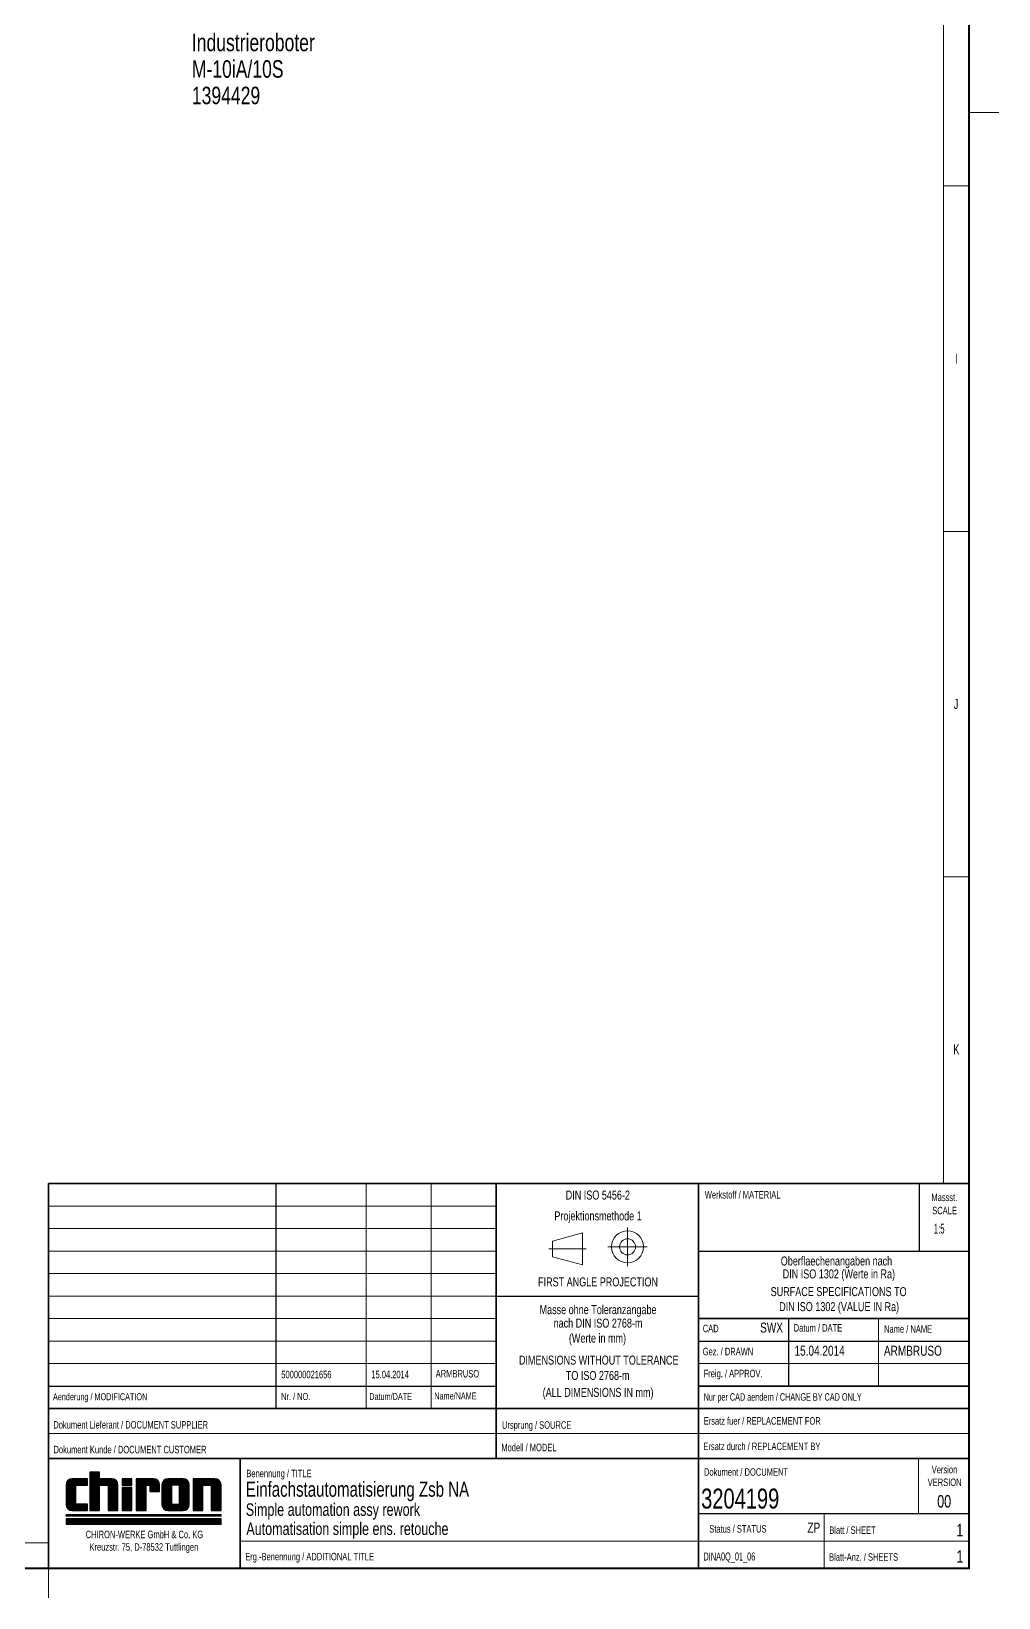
# Paper-space layout 'Blatt1' of a CAD drawing. Header units: millimetres. Extents: x 0 to 1189, y 0 to 841.
# Drawn here: x 995.6 to 1189, y 0 to 313.2 of the extents above; entities that cross this region are included whole.
import ezdxf

# ---------------------------------------------------------------- set-up
doc = ezdxf.new("R2010")
doc.units = ezdxf.units.MM
doc.linetypes.add('CENTERX2', pattern=[20.32, 12.7, -2.54, 2.54, -2.54])
for name, color, linetype in [('1', 7, 'Continuous'), ('BESCHRIFTUNG', 5, 'Continuous'), ('ZEICHNUNG', 7, 'Continuous')]:
    doc.layers.add(name, color=color, linetype=linetype)
doc.styles.add('SLDTEXTSTYLE0', font='TXT', dxfattribs={"width": 0.675})
doc.styles.add('SLDTEXTSTYLE2', font='TXT', dxfattribs={"width": 0.75})
doc.styles.add('SLDTEXTSTYLE3', font='TXT', dxfattribs={"width": 0.57375})
doc.styles.add('SLDTEXTSTYLE4', font='TXT', dxfattribs={"width": 0.7})
doc.styles.add('SLDTEXTSTYLE5', font='TXT', dxfattribs={"width": 0.694444})

# ---------------------------------------------------------------- blocks, each defined once
blk = doc.blocks.new('SW_NOTE_0')
at = {"layer": '1', "color": 0, "char_height": 1.5, "attachment_point": 2, "style": 'SLDTEXTSTYLE2'}
for s, insert in [('CHIRON-WERKE GmbH & Co. KG', (15.63, 1.93)), ('Kreuzstr. 75, D-78532 Tuttlingen', (15.52, -0.57))]:
    blk.add_mtext(s, dxfattribs=dict(at, insert=insert))
blk = doc.blocks.new('SW_NOTE_0_3')
at = {"layer": 'BESCHRIFTUNG', "color": 0, "char_height": 3.5, "attachment_point": 1, "style": 'SLDTEXTSTYLE2'}
for s, insert in [('Industrieroboter', (0.61, -0.77)), ('M-10iA/10S', (0.61, -6.07)), ('1394429', (0.61, -11.37))]:
    blk.add_mtext(s, dxfattribs=dict(at, insert=insert))

psp = doc.layouts.new('Blatt1')

# ---------------------------------------------------------------- linework, layer by layer
at = {"layer": '1', "color": 7, "lineweight": 18}
for p, q in [((1183, 835), (1183, 6)), ((1178, 830), (1178, 83.023)), ((1183.2, 297), (1189, 297)), ((1183, 282.333), (1178, 282.333)), ((1183, 213.25), (1178, 213.25)), ((1183, 144.167), (1178, 144.167)), ((1062.5, 82.8), (1062.5, 37.8)), ((1075.5, 82.8), (1075.5, 37.8)), ((1088.5, 78.3), (999, 78.3)), ((999, 73.8), (1088.5, 73.8)), ((1099.8, 71.324), (1105.8, 72.936)), ((1105.8, 72.936), (1105.8, 66.536)), ((1088.5, 69.3), (999, 69.3)), ((1099.8, 71.324), (1099.8, 68.136)), ((1099.8, 68.136), (1105.8, 66.536)), ((999, 64.8), (1088.5, 64.8)), ((1088.5, 60.3), (999, 60.3)), ((999, 55.8), (1088.5, 55.8)), ((1165, 55.8), (1165, 42.3)), ((999, 51.3), (1088.5, 51.3)), ((1088.5, 46.8), (999, 46.8)), ((1129, 46.8), (1183, 46.8)), ((999, 32.8), (1183, 32.8)), ((1173, 27.8), (1173, 16.8)), ((1154.1, 16.8), (1154.1, 5.8)), ((11, 11), (999.002, 11)), ((1129, 11.3), (1037.327, 11.3)), ((1129, 11.3), (1183, 11.3)), ((5.8, 5.8), (1183.2, 5.8)), ((6, 6), (1183, 6)), ((999, 0), (999, 5.8))]:
    psp.add_line(p, q, dxfattribs=at)
at = {"layer": '1', "lineweight": 18}
for p, q in [((1183.2, 835.2), (1183.2, 5.8)), ((1114.8, 74.026), (1114.8, 66.3)), ((1110.876, 70.163), (1118.723, 70.163))]:
    psp.add_line(p, q, dxfattribs=at)
at = {"layer": '1', "color": 7, "lineweight": 35}
for p, q in [((999, 82.8), (1183, 82.8)), ((999, 5.8), (999, 82.8)), ((1088.5, 82.8), (1088.5, 27.8)), ((1129, 5.801), (1129, 82.801)), ((1129, 55.8), (1182.992, 55.8)), ((1129, 42.3), (1183, 42.3)), ((999, 37.8), (1183, 37.8))]:
    psp.add_line(p, q, dxfattribs=at)
at = {"layer": '1', "color": 7, "lineweight": 25}
for p, q in [((1044.5, 82.8), (1044.5, 37.8)), ((1173.2, 69.3), (1173.2, 82.8)), ((1129, 69.3), (1183, 69.3)), ((1088.5, 60.3), (1129, 60.3)), ((1147, 55.8), (1147, 42.3)), ((999, 42.3), (1088.5, 42.3)), ((1129, 16.8), (1182.994, 16.8))]:
    psp.add_line(p, q, dxfattribs=at)
at = {"layer": '1', "color": 7, "linetype": 'CENTERX2', "lineweight": 18}
psp.add_line((1099.05, 69.736), (1106.55, 69.736), dxfattribs=at)
at = {"layer": '1'}
for p, q in [((1129, 51.3), (1183, 51.3)), ((1009.223, 25.076), (1007.271, 25.076)), ((1007.271, 25.076), (1007.271, 17.419)), ((1009.223, 23.773), (1009.223, 25.076)), ((1002.531, 22.533), (1002.531, 18.658)), ((1002.61, 22.533), (1002.61, 18.658)), ((1002.689, 22.533), (1002.689, 18.658)), ((1002.769, 22.533), (1002.769, 18.658)), ((1002.848, 22.533), (1002.848, 18.658)), ((1002.927, 22.533), (1002.927, 18.658)), ((1003.006, 22.533), (1003.006, 18.658)), ((1003.085, 22.533), (1003.085, 18.658)), ((1003.165, 22.533), (1003.165, 18.658)), ((1003.244, 22.533), (1003.244, 18.658)), ((1003.323, 22.533), (1003.323, 18.658)), ((1003.402, 22.533), (1003.402, 18.658)), ((1003.482, 22.533), (1003.482, 18.658)), ((1003.533, 18.494), (1003.533, 22.697)), ((1003.612, 18.326), (1003.612, 22.865)), ((1003.691, 23.134), (1003.691, 23.137)), ((1003.691, 18.218), (1003.691, 22.973)), ((1003.77, 18.132), (1003.77, 23.06)), ((1006.78, 23.773), (1003.771, 23.773)), ((1006.701, 23.693), (1003.771, 23.693)), ((1006.622, 23.614), (1003.771, 23.614)), ((1006.542, 23.535), (1003.771, 23.535)), ((1006.463, 23.456), (1003.771, 23.456)), ((1006.384, 23.377), (1003.771, 23.377)), ((1006.305, 23.297), (1003.771, 23.297)), ((1006.225, 23.218), (1003.771, 23.218)), ((1006.146, 23.139), (1003.771, 23.139)), ((1003.85, 18.055), (1003.85, 23.137)), ((1003.85, 23.137), (1006.146, 23.137)), ((1003.929, 18.134), (1003.929, 23.058)), ((1003.929, 23.058), (1006.225, 23.058)), ((1004.008, 18.213), (1004.008, 22.978)), ((1004.008, 22.978), (1006.305, 22.978)), ((1004.087, 18.292), (1004.087, 22.899)), ((1004.087, 22.899), (1006.384, 22.899)), ((1004.166, 18.371), (1004.166, 22.82)), ((1004.166, 22.82), (1006.463, 22.82)), ((1004.246, 18.451), (1004.246, 22.741)), ((1004.246, 22.741), (1006.542, 22.741)), ((1004.325, 18.53), (1004.325, 22.661)), ((1004.325, 22.661), (1006.622, 22.661)), ((1004.404, 18.609), (1004.404, 22.582)), ((1004.404, 22.582), (1006.701, 22.582)), ((1004.483, 18.688), (1004.483, 22.503)), ((1004.483, 22.503), (1006.78, 22.503)), ((1006.146, 23.137), (1006.146, 23.139)), ((1006.225, 23.058), (1006.225, 23.218)), ((1006.305, 22.978), (1006.305, 23.297)), ((1006.384, 22.899), (1006.384, 23.377)), ((1006.463, 22.82), (1006.463, 23.456)), ((1006.542, 22.741), (1006.542, 23.535)), ((1006.622, 22.661), (1006.622, 23.614)), ((1006.701, 22.582), (1006.701, 23.693)), ((1006.78, 22.503), (1006.78, 23.773)), ((1009.144, 24.997), (1007.35, 24.997)), ((1007.35, 24.997), (1007.35, 17.498)), ((1007.429, 24.918), (1007.429, 17.577)), ((1009.065, 24.918), (1007.429, 24.918)), ((1008.986, 24.838), (1007.509, 24.838)), ((1007.509, 24.838), (1007.509, 17.656)), ((1008.906, 24.759), (1007.588, 24.759)), ((1007.588, 24.759), (1007.588, 17.736)), ((1008.827, 24.68), (1007.667, 24.68)), ((1007.667, 24.68), (1007.667, 17.815)), ((1008.748, 24.601), (1007.746, 24.601)), ((1007.746, 24.601), (1007.746, 17.894)), ((1008.669, 24.522), (1007.825, 24.522)), ((1007.825, 24.522), (1007.825, 17.973)), ((1008.59, 24.442), (1007.905, 24.442)), ((1007.905, 24.442), (1007.905, 18.053)), ((1008.51, 24.363), (1007.984, 24.363)), ((1007.984, 24.363), (1007.984, 18.132)), ((1008.431, 24.284), (1008.063, 24.284)), ((1008.063, 24.284), (1008.063, 18.211)), ((1008.352, 24.205), (1008.142, 24.205)), ((1008.142, 24.205), (1008.142, 18.29)), ((1008.273, 24.125), (1008.222, 24.125)), ((1008.222, 24.125), (1008.222, 18.369)), ((1008.273, 23.139), (1008.273, 24.125)), ((1008.273, 18.369), (1008.273, 23.137)), ((1008.352, 23.139), (1008.352, 24.205)), ((1008.352, 18.29), (1008.352, 23.137)), ((1008.431, 23.139), (1008.431, 24.284)), ((1008.431, 18.211), (1008.431, 23.137)), ((1008.51, 23.139), (1008.51, 24.363)), ((1008.51, 18.132), (1008.51, 23.137)), ((1008.59, 23.139), (1008.59, 24.442)), ((1011.646, 23.139), (1008.59, 23.139)), ((1008.59, 18.053), (1008.59, 23.137)), ((1008.59, 23.137), (1011.567, 23.137)), ((1008.669, 23.218), (1008.669, 24.522)), ((1011.646, 23.218), (1008.669, 23.218)), ((1008.669, 17.973), (1008.669, 23.058)), ((1008.669, 23.058), (1011.488, 23.058)), ((1008.748, 23.297), (1008.748, 24.601)), ((1011.646, 23.297), (1008.748, 23.297)), ((1008.748, 17.894), (1008.748, 22.978)), ((1008.748, 22.978), (1011.408, 22.978)), ((1008.827, 23.377), (1008.827, 24.68)), ((1011.646, 23.377), (1008.827, 23.377)), ((1008.827, 17.815), (1008.827, 22.899)), ((1008.827, 22.899), (1011.329, 22.899)), ((1008.906, 23.456), (1008.906, 24.759)), ((1011.646, 23.456), (1008.906, 23.456)), ((1008.906, 17.736), (1008.906, 22.82)), ((1008.906, 22.82), (1011.25, 22.82)), ((1008.986, 23.535), (1008.986, 24.838)), ((1011.646, 23.535), (1008.986, 23.535)), ((1008.986, 17.656), (1008.986, 22.741)), ((1008.986, 22.741), (1011.171, 22.741)), ((1009.065, 23.614), (1009.065, 24.918)), ((1011.646, 23.614), (1009.065, 23.614)), ((1009.065, 17.577), (1009.065, 22.661)), ((1009.065, 22.661), (1011.092, 22.661)), ((1009.144, 23.693), (1009.144, 24.997)), ((1011.646, 23.693), (1009.144, 23.693)), ((1009.144, 17.498), (1009.144, 22.582)), ((1009.144, 22.582), (1011.012, 22.582)), ((1011.646, 23.773), (1009.223, 23.773)), ((1009.223, 17.419), (1009.223, 22.503)), ((1009.223, 22.503), (1010.933, 22.503)), ((1010.933, 22.503), (1010.933, 17.419)), ((1011.012, 22.582), (1011.012, 17.498)), ((1011.092, 22.661), (1011.092, 17.577)), ((1011.171, 22.741), (1011.171, 17.656)), ((1011.25, 22.82), (1011.25, 17.736)), ((1011.329, 22.899), (1011.329, 17.815)), ((1011.408, 22.978), (1011.408, 17.894)), ((1011.488, 23.058), (1011.488, 17.973)), ((1011.567, 23.137), (1011.567, 18.053)), ((1011.646, 23.06), (1011.646, 18.132)), ((1011.725, 23.137), (1011.725, 23.134)), ((1011.725, 22.973), (1011.725, 18.211)), ((1011.805, 22.865), (1011.805, 18.29)), ((1011.884, 22.697), (1011.884, 18.369)), ((1011.935, 18.369), (1011.935, 22.533)), ((1012.014, 18.29), (1012.014, 22.533)), ((1012.093, 18.211), (1012.093, 22.533)), ((1012.173, 18.132), (1012.173, 22.533)), ((1012.252, 18.053), (1012.252, 22.533)), ((1012.331, 17.973), (1012.331, 22.533)), ((1012.41, 17.894), (1012.41, 22.533)), ((1012.489, 17.815), (1012.489, 22.533)), ((1012.569, 17.736), (1012.569, 22.533)), ((1012.648, 17.656), (1012.648, 22.533)), ((1012.727, 17.577), (1012.727, 22.533)), ((1012.806, 17.498), (1012.806, 22.533)), ((1012.886, 17.419), (1012.886, 22.533)), ((1013.749, 23.773), (1013.749, 22.503)), ((1015.701, 23.773), (1013.749, 23.773)), ((1013.749, 22.503), (1015.701, 22.503)), ((1015.701, 22.006), (1013.749, 22.006)), ((1013.749, 22.006), (1013.749, 17.419)), ((1015.622, 23.693), (1013.828, 23.693)), ((1013.828, 23.693), (1013.828, 22.582)), ((1013.828, 22.582), (1015.622, 22.582)), ((1015.622, 21.927), (1013.828, 21.927)), ((1013.828, 21.927), (1013.828, 17.498)), ((1015.543, 23.614), (1013.907, 23.614)), ((1013.907, 23.614), (1013.907, 22.661)), ((1013.907, 22.661), (1015.543, 22.661)), ((1015.464, 23.535), (1013.987, 23.535)), ((1013.987, 23.535), (1013.987, 22.741)), ((1013.987, 22.741), (1015.464, 22.741)), ((1015.384, 23.456), (1014.066, 23.456)), ((1014.066, 23.456), (1014.066, 22.82)), ((1014.066, 22.82), (1015.384, 22.82)), ((1015.305, 23.377), (1014.145, 23.377)), ((1014.145, 23.377), (1014.145, 22.899)), ((1014.145, 22.899), (1015.305, 22.899)), ((1015.226, 23.297), (1014.224, 23.297)), ((1014.224, 23.297), (1014.224, 22.978)), ((1014.224, 22.978), (1015.226, 22.978)), ((1015.147, 23.218), (1014.303, 23.218)), ((1014.303, 23.218), (1014.303, 23.058)), ((1014.303, 23.058), (1015.147, 23.058)), ((1015.068, 23.297), (1014.383, 23.297)), ((1014.383, 23.137), (1015.068, 23.137)), ((1015.147, 23.058), (1015.147, 23.218)), ((1015.226, 22.978), (1015.226, 23.297)), ((1015.305, 22.899), (1015.305, 23.377)), ((1015.384, 22.82), (1015.384, 23.456)), ((1015.464, 22.741), (1015.464, 23.535)), ((1015.543, 22.661), (1015.543, 23.614)), ((1015.622, 22.582), (1015.622, 23.693)), ((1015.622, 17.498), (1015.622, 21.927)), ((1015.701, 22.503), (1015.701, 23.773)), ((1015.701, 17.419), (1015.701, 22.006)), ((1019.98, 23.773), (1016.57, 23.773)), ((1016.57, 23.773), (1016.57, 17.419)), ((1019.98, 23.693), (1016.65, 23.693)), ((1016.65, 23.693), (1016.65, 17.498)), ((1019.98, 23.614), (1016.729, 23.614)), ((1016.729, 23.614), (1016.729, 17.577)), ((1019.98, 23.535), (1016.808, 23.535)), ((1016.808, 23.535), (1016.808, 17.656)), ((1019.98, 23.456), (1016.887, 23.456)), ((1016.887, 23.456), (1016.887, 17.736)), ((1019.98, 23.377), (1016.966, 23.377)), ((1016.966, 23.377), (1016.966, 17.815)), ((1019.98, 23.297), (1017.046, 23.297)), ((1017.046, 23.297), (1017.046, 17.894)), ((1019.98, 23.218), (1017.125, 23.218)), ((1017.125, 23.218), (1017.125, 17.973)), ((1019.98, 23.139), (1017.204, 23.139)), ((1017.204, 23.139), (1017.204, 18.053)), ((1017.283, 23.139), (1017.283, 18.132)), ((1017.363, 23.139), (1017.363, 18.211)), ((1017.442, 23.139), (1017.442, 18.29)), ((1017.521, 23.139), (1017.521, 18.369)), ((1017.572, 18.369), (1017.572, 23.137)), ((1017.651, 18.29), (1017.651, 23.137)), ((1017.731, 18.211), (1017.731, 23.137)), ((1017.81, 18.132), (1017.81, 23.137)), ((1017.889, 18.053), (1017.889, 23.137)), ((1017.889, 23.137), (1019.901, 23.137)), ((1017.968, 17.973), (1017.968, 23.058)), ((1017.968, 23.058), (1019.822, 23.058)), ((1018.047, 17.894), (1018.047, 22.978)), ((1018.047, 22.978), (1019.743, 22.978)), ((1018.127, 17.815), (1018.127, 22.899)), ((1018.127, 22.899), (1019.664, 22.899)), ((1018.206, 17.736), (1018.206, 22.82)), ((1018.206, 22.82), (1019.585, 22.82)), ((1018.285, 17.656), (1018.285, 22.741)), ((1018.285, 22.741), (1019.505, 22.741)), ((1018.364, 17.577), (1018.364, 22.661)), ((1018.364, 22.661), (1019.426, 22.661)), ((1018.444, 17.498), (1018.444, 22.582)), ((1018.444, 22.582), (1019.347, 22.582)), ((1018.523, 22.503), (1019.268, 22.503)), ((1018.523, 17.419), (1018.523, 22.503)), ((1019.268, 22.503), (1019.268, 21.262)), ((1019.347, 22.582), (1019.347, 21.341)), ((1019.426, 22.661), (1019.426, 21.42)), ((1019.505, 22.741), (1019.505, 21.499)), ((1019.585, 22.82), (1019.585, 21.578)), ((1019.664, 22.899), (1019.664, 21.658)), ((1019.743, 22.978), (1019.743, 21.737)), ((1019.822, 23.058), (1019.822, 21.816)), ((1019.901, 23.137), (1019.901, 21.895)), ((1019.981, 23.137), (1019.981, 21.975)), ((1019.981, 21.975), (1020.507, 21.975)), ((1020.06, 23.137), (1020.06, 23.134)), ((1020.06, 22.973), (1020.06, 22.054)), ((1020.06, 22.054), (1020.428, 22.054)), ((1020.139, 22.865), (1020.139, 22.133)), ((1020.139, 22.133), (1020.349, 22.133)), ((1020.218, 22.697), (1020.218, 22.212)), ((1020.218, 22.212), (1020.269, 22.212)), ((1020.269, 22.212), (1020.269, 22.533)), ((1020.349, 22.133), (1020.349, 22.533)), ((1020.428, 22.054), (1020.428, 22.533)), ((1020.507, 21.975), (1020.507, 22.533)), ((1020.586, 21.895), (1020.586, 22.533)), ((1020.666, 21.816), (1020.666, 22.533)), ((1020.745, 21.737), (1020.745, 22.533)), ((1020.824, 21.658), (1020.824, 22.533)), ((1020.903, 21.578), (1020.903, 22.533)), ((1020.982, 21.499), (1020.982, 22.533)), ((1021.062, 21.42), (1021.062, 22.533)), ((1021.141, 21.341), (1021.141, 22.533)), ((1021.22, 21.262), (1021.22, 22.533)), ((1021.683, 22.533), (1021.683, 18.658)), ((1021.762, 22.533), (1021.762, 18.658)), ((1021.841, 22.533), (1021.841, 18.658)), ((1021.92, 22.533), (1021.92, 18.658)), ((1022, 22.533), (1022, 18.658)), ((1022.079, 22.533), (1022.079, 18.658)), ((1022.158, 22.533), (1022.158, 18.658)), ((1022.237, 22.533), (1022.237, 18.658)), ((1022.317, 22.533), (1022.317, 18.658)), ((1022.396, 22.533), (1022.396, 18.658)), ((1022.475, 22.533), (1022.475, 18.658)), ((1022.554, 22.533), (1022.554, 18.658)), ((1022.633, 22.533), (1022.633, 18.658)), ((1022.713, 22.533), (1022.713, 18.658)), ((1022.792, 22.533), (1022.792, 18.658)), ((1022.871, 22.533), (1022.871, 18.658)), ((1025.928, 23.773), (1022.922, 23.773)), ((1025.928, 23.693), (1022.922, 23.693)), ((1025.928, 23.614), (1022.922, 23.614)), ((1025.928, 23.535), (1022.922, 23.535)), ((1025.928, 23.456), (1022.922, 23.456)), ((1025.928, 23.377), (1022.922, 23.377)), ((1025.928, 23.297), (1022.922, 23.297)), ((1025.928, 23.218), (1022.922, 23.218)), ((1025.928, 23.139), (1022.922, 23.139)), ((1025.928, 23.06), (1022.922, 23.06)), ((1025.928, 22.98), (1022.922, 22.98)), ((1025.928, 22.901), (1022.922, 22.901)), ((1025.928, 22.822), (1022.922, 22.822)), ((1025.928, 22.743), (1022.922, 22.743)), ((1025.928, 22.663), (1022.922, 22.663)), ((1025.928, 22.584), (1022.922, 22.584)), ((1022.95, 22.533), (1022.95, 18.658)), ((1023.03, 22.533), (1023.03, 18.658)), ((1023.109, 22.533), (1023.109, 18.658)), ((1023.188, 22.533), (1023.188, 18.658)), ((1023.267, 22.533), (1023.267, 18.658)), ((1023.346, 22.533), (1023.346, 18.658)), ((1023.426, 22.533), (1023.426, 18.658)), ((1023.505, 22.533), (1023.505, 18.658)), ((1023.584, 22.533), (1023.584, 18.658)), ((1025.215, 22.503), (1023.635, 22.503)), ((1023.635, 22.503), (1023.635, 18.688)), ((1025.215, 18.688), (1025.215, 22.503)), ((1025.266, 18.658), (1025.266, 22.508)), ((1025.346, 18.658), (1025.346, 22.508)), ((1025.425, 18.658), (1025.425, 22.508)), ((1025.504, 18.658), (1025.504, 22.508)), ((1025.583, 18.658), (1025.583, 22.508)), ((1025.662, 18.658), (1025.662, 22.508)), ((1025.742, 18.658), (1025.742, 22.508)), ((1025.821, 18.658), (1025.821, 22.508)), ((1025.9, 18.658), (1025.9, 22.508)), ((1025.979, 18.658), (1025.979, 22.533)), ((1026.059, 18.658), (1026.059, 22.533)), ((1026.138, 18.658), (1026.138, 22.533)), ((1026.217, 18.658), (1026.217, 22.533)), ((1026.296, 18.658), (1026.296, 22.533)), ((1026.375, 18.658), (1026.375, 22.533)), ((1026.455, 18.658), (1026.455, 22.533)), ((1026.534, 18.658), (1026.534, 22.533)), ((1026.613, 18.658), (1026.613, 22.533)), ((1026.692, 18.658), (1026.692, 22.533)), ((1026.772, 18.658), (1026.772, 22.533)), ((1026.851, 18.658), (1026.851, 22.533)), ((1026.93, 18.658), (1026.93, 22.533)), ((1027.009, 18.658), (1027.009, 22.533)), ((1027.088, 18.658), (1027.088, 22.533)), ((1027.168, 18.658), (1027.168, 22.533)), ((1032.282, 23.773), (1027.913, 23.773)), ((1027.913, 23.773), (1027.913, 17.419)), ((1032.282, 23.693), (1027.992, 23.693)), ((1027.992, 23.693), (1027.992, 17.498)), ((1032.282, 23.614), (1028.071, 23.614)), ((1028.071, 23.614), (1028.071, 17.577)), ((1032.282, 23.535), (1028.15, 23.535)), ((1028.15, 23.535), (1028.15, 17.656)), ((1032.282, 23.456), (1028.229, 23.456)), ((1028.229, 23.456), (1028.229, 17.736)), ((1032.282, 23.377), (1028.309, 23.377)), ((1028.309, 23.377), (1028.309, 17.815)), ((1032.282, 23.297), (1028.388, 23.297)), ((1028.388, 23.297), (1028.388, 17.894)), ((1028.467, 23.218), (1028.467, 17.973)), ((1032.282, 23.218), (1028.467, 23.218)), ((1032.282, 23.139), (1028.546, 23.139)), ((1028.546, 23.139), (1028.546, 18.053)), ((1028.626, 23.139), (1028.626, 18.132)), ((1028.705, 23.139), (1028.705, 18.211)), ((1028.784, 23.139), (1028.784, 18.29)), ((1028.863, 23.139), (1028.863, 18.369)), ((1028.914, 18.369), (1028.914, 23.137)), ((1028.993, 18.29), (1028.993, 23.137)), ((1029.073, 18.211), (1029.073, 23.137)), ((1029.152, 18.132), (1029.152, 23.137)), ((1029.231, 18.053), (1029.231, 23.137)), ((1029.231, 23.137), (1032.203, 23.137)), ((1029.31, 17.973), (1029.31, 23.058)), ((1029.31, 23.058), (1032.124, 23.058)), ((1029.39, 17.894), (1029.39, 22.978)), ((1029.39, 22.978), (1032.044, 22.978)), ((1029.469, 17.815), (1029.469, 22.899)), ((1029.469, 22.899), (1031.965, 22.899)), ((1029.548, 17.736), (1029.548, 22.82)), ((1029.548, 22.82), (1031.886, 22.82)), ((1029.627, 17.656), (1029.627, 22.741)), ((1029.627, 22.741), (1031.807, 22.741)), ((1029.706, 17.577), (1029.706, 22.661)), ((1029.706, 22.661), (1031.728, 22.661)), ((1029.786, 17.498), (1029.786, 22.582)), ((1029.786, 22.582), (1031.648, 22.582)), ((1029.865, 22.503), (1031.569, 22.503)), ((1029.865, 17.419), (1029.865, 22.503)), ((1031.569, 22.503), (1031.569, 17.419)), ((1031.648, 22.582), (1031.648, 17.498)), ((1031.728, 22.661), (1031.728, 17.577)), ((1031.807, 22.741), (1031.807, 17.656)), ((1031.886, 22.82), (1031.886, 17.736)), ((1031.965, 22.899), (1031.965, 17.815)), ((1032.044, 22.978), (1032.044, 17.894)), ((1032.124, 23.058), (1032.124, 17.973)), ((1032.203, 23.137), (1032.203, 18.053)), ((1032.282, 23.06), (1032.282, 18.132)), ((1032.282, 22.98), (1032.282, 22.98)), ((1032.361, 23.06), (1032.361, 23.054)), ((1032.361, 22.973), (1032.361, 18.211)), ((1032.441, 22.865), (1032.441, 18.29)), ((1032.52, 22.697), (1032.52, 18.369)), ((1032.571, 18.369), (1032.571, 22.533)), ((1032.65, 18.29), (1032.65, 22.533)), ((1032.729, 18.211), (1032.729, 22.533)), ((1032.809, 18.132), (1032.809, 22.533)), ((1032.888, 18.053), (1032.888, 22.533)), ((1032.967, 17.973), (1032.967, 22.533)), ((1033.046, 17.894), (1033.046, 22.533)), ((1033.125, 17.815), (1033.125, 22.533)), ((1033.205, 17.736), (1033.205, 22.533)), ((1033.284, 17.656), (1033.284, 22.533)), ((1033.363, 17.577), (1033.363, 22.533)), ((1033.442, 17.498), (1033.442, 22.533)), ((1033.522, 17.419), (1033.522, 22.533)), ((1015.543, 21.848), (1013.907, 21.848)), ((1013.907, 21.848), (1013.907, 17.577)), ((1015.464, 21.769), (1013.987, 21.769)), ((1013.987, 21.769), (1013.987, 17.656)), ((1015.384, 21.69), (1014.066, 21.69)), ((1014.066, 21.69), (1014.066, 17.736)), ((1015.305, 21.61), (1014.145, 21.61)), ((1014.145, 21.61), (1014.145, 17.815)), ((1015.226, 21.531), (1014.224, 21.531)), ((1014.224, 21.531), (1014.224, 17.894)), ((1015.147, 21.452), (1014.303, 21.452)), ((1014.303, 21.452), (1014.303, 17.973)), ((1015.068, 21.373), (1014.383, 21.373)), ((1014.383, 21.373), (1014.383, 18.053)), ((1014.988, 21.293), (1014.462, 21.293)), ((1014.462, 21.293), (1014.462, 18.132)), ((1014.909, 21.214), (1014.541, 21.214)), ((1014.541, 21.214), (1014.541, 18.211)), ((1014.83, 21.135), (1014.62, 21.135)), ((1014.62, 21.135), (1014.62, 18.29)), ((1014.751, 21.056), (1014.7, 21.056)), ((1014.7, 21.056), (1014.7, 18.369)), ((1014.751, 18.369), (1014.751, 21.056)), ((1014.83, 18.29), (1014.83, 21.135)), ((1014.909, 18.211), (1014.909, 21.214)), ((1014.988, 18.132), (1014.988, 21.293)), ((1015.068, 18.053), (1015.068, 21.373)), ((1015.147, 17.973), (1015.147, 21.452)), ((1015.226, 17.894), (1015.226, 21.531)), ((1015.305, 17.815), (1015.305, 21.61)), ((1015.384, 17.736), (1015.384, 21.69)), ((1015.464, 17.656), (1015.464, 21.769)), ((1015.543, 17.577), (1015.543, 21.848)), ((1019.268, 21.262), (1021.22, 21.262)), ((1019.347, 21.341), (1021.141, 21.341)), ((1019.426, 21.42), (1021.062, 21.42)), ((1019.505, 21.499), (1020.982, 21.499)), ((1019.585, 21.578), (1020.903, 21.578)), ((1019.664, 21.658), (1020.824, 21.658)), ((1019.743, 21.737), (1020.745, 21.737)), ((1019.822, 21.816), (1020.666, 21.816)), ((1019.901, 21.895), (1020.586, 21.895)), ((1033.522, 16.582), (1002.531, 16.582)), ((1002.531, 16.303), (1002.531, 16.582)), ((1033.522, 16.303), (1002.531, 16.303)), ((1033.522, 15.745), (1002.531, 15.745)), ((1002.531, 15.745), (1002.531, 14.63)), ((1002.61, 16.382), (1002.61, 16.503)), ((1033.442, 16.503), (1002.61, 16.503)), ((1033.442, 16.382), (1002.61, 16.382)), ((1033.442, 15.666), (1002.61, 15.666)), ((1002.61, 15.666), (1002.61, 14.709)), ((1002.689, 16.441), (1033.363, 16.441)), ((1003.691, 18.055), (1003.691, 18.058)), ((1003.771, 18.053), (1006.146, 18.053)), ((1003.771, 17.973), (1006.225, 17.973)), ((1003.771, 17.894), (1006.305, 17.894)), ((1003.771, 17.815), (1006.384, 17.815)), ((1003.771, 17.736), (1006.463, 17.736)), ((1003.771, 17.656), (1006.542, 17.656)), ((1003.771, 17.577), (1006.622, 17.577)), ((1003.771, 17.498), (1006.701, 17.498)), ((1003.771, 17.419), (1006.78, 17.419)), ((1006.146, 18.055), (1003.85, 18.055)), ((1006.225, 18.134), (1003.929, 18.134)), ((1006.305, 18.213), (1004.008, 18.213)), ((1006.384, 18.292), (1004.087, 18.292)), ((1006.463, 18.371), (1004.166, 18.371)), ((1006.542, 18.451), (1004.246, 18.451)), ((1006.622, 18.53), (1004.325, 18.53)), ((1006.701, 18.609), (1004.404, 18.609)), ((1006.78, 18.688), (1004.483, 18.688)), ((1006.146, 18.053), (1006.146, 18.055)), ((1006.225, 17.973), (1006.225, 18.134)), ((1006.305, 17.894), (1006.305, 18.213)), ((1006.384, 17.815), (1006.384, 18.292)), ((1006.463, 17.736), (1006.463, 18.371)), ((1006.542, 17.656), (1006.542, 18.451)), ((1006.622, 17.577), (1006.622, 18.53)), ((1006.701, 17.498), (1006.701, 18.609)), ((1006.78, 17.419), (1006.78, 18.688)), ((1007.271, 17.419), (1009.223, 17.419)), ((1007.35, 17.498), (1009.144, 17.498)), ((1007.429, 17.577), (1009.065, 17.577)), ((1007.509, 17.656), (1008.986, 17.656)), ((1007.588, 17.736), (1008.906, 17.736)), ((1007.667, 17.815), (1008.827, 17.815)), ((1007.746, 17.894), (1008.748, 17.894)), ((1007.825, 17.973), (1008.669, 17.973)), ((1007.905, 18.053), (1008.59, 18.053)), ((1007.984, 18.132), (1008.51, 18.132)), ((1008.063, 18.211), (1008.431, 18.211)), ((1008.142, 18.29), (1008.352, 18.29)), ((1008.222, 18.369), (1008.273, 18.369)), ((1010.933, 17.419), (1012.886, 17.419)), ((1011.012, 17.498), (1012.806, 17.498)), ((1011.092, 17.577), (1012.727, 17.577)), ((1011.171, 17.656), (1012.648, 17.656)), ((1011.25, 17.736), (1012.569, 17.736)), ((1011.329, 17.815), (1012.489, 17.815)), ((1011.408, 17.894), (1012.41, 17.894)), ((1011.488, 17.973), (1012.331, 17.973)), ((1011.567, 18.053), (1012.252, 18.053)), ((1011.646, 18.132), (1012.173, 18.132)), ((1011.725, 18.211), (1012.093, 18.211)), ((1011.805, 18.29), (1012.014, 18.29)), ((1011.884, 18.369), (1011.935, 18.369)), ((1013.749, 17.419), (1015.701, 17.419)), ((1013.828, 17.498), (1015.622, 17.498)), ((1013.907, 17.577), (1015.543, 17.577)), ((1013.987, 17.656), (1015.464, 17.656)), ((1014.066, 17.736), (1015.384, 17.736)), ((1014.145, 17.815), (1015.305, 17.815)), ((1014.224, 17.894), (1015.226, 17.894)), ((1014.303, 17.973), (1015.147, 17.973)), ((1014.383, 18.053), (1015.068, 18.053)), ((1014.462, 18.132), (1014.988, 18.132)), ((1014.541, 18.211), (1014.909, 18.211)), ((1014.62, 18.29), (1014.83, 18.29)), ((1014.7, 18.369), (1014.751, 18.369)), ((1016.57, 17.419), (1018.523, 17.419)), ((1016.65, 17.498), (1018.444, 17.498)), ((1016.729, 17.577), (1018.364, 17.577)), ((1016.808, 17.656), (1018.285, 17.656)), ((1016.887, 17.736), (1018.206, 17.736)), ((1016.966, 17.815), (1018.127, 17.815)), ((1017.046, 17.894), (1018.047, 17.894)), ((1017.125, 17.973), (1017.968, 17.973)), ((1017.204, 18.053), (1017.889, 18.053)), ((1017.283, 18.132), (1017.81, 18.132)), ((1017.363, 18.211), (1017.731, 18.211)), ((1017.442, 18.29), (1017.651, 18.29)), ((1017.521, 18.369), (1017.572, 18.369)), ((1022.922, 18.607), (1025.928, 18.607)), ((1022.922, 18.528), (1025.928, 18.528)), ((1022.922, 18.449), (1025.928, 18.449)), ((1022.922, 18.369), (1025.928, 18.369)), ((1022.922, 18.29), (1025.928, 18.29)), ((1022.922, 18.211), (1025.928, 18.211)), ((1022.922, 18.132), (1025.928, 18.132)), ((1022.922, 18.053), (1025.928, 18.053)), ((1022.922, 17.973), (1025.928, 17.973)), ((1022.922, 17.894), (1025.928, 17.894)), ((1022.922, 17.815), (1025.928, 17.815)), ((1022.922, 17.736), (1025.928, 17.736)), ((1022.922, 17.656), (1025.928, 17.656)), ((1022.922, 17.577), (1025.928, 17.577)), ((1022.922, 17.498), (1025.928, 17.498)), ((1022.922, 17.419), (1025.928, 17.419)), ((1023.635, 18.688), (1025.215, 18.688)), ((1027.913, 17.419), (1029.865, 17.419)), ((1027.992, 17.498), (1029.786, 17.498)), ((1028.071, 17.577), (1029.706, 17.577)), ((1028.15, 17.656), (1029.627, 17.656)), ((1028.229, 17.736), (1029.548, 17.736)), ((1028.309, 17.815), (1029.469, 17.815)), ((1028.388, 17.894), (1029.39, 17.894)), ((1028.467, 17.973), (1029.31, 17.973)), ((1028.546, 18.053), (1029.231, 18.053)), ((1028.626, 18.132), (1029.152, 18.132)), ((1028.705, 18.211), (1029.073, 18.211)), ((1028.784, 18.29), (1028.993, 18.29)), ((1028.863, 18.369), (1028.914, 18.369)), ((1031.569, 17.419), (1033.522, 17.419)), ((1031.648, 17.498), (1033.442, 17.498)), ((1031.728, 17.577), (1033.363, 17.577)), ((1031.807, 17.656), (1033.284, 17.656)), ((1031.886, 17.736), (1033.205, 17.736)), ((1031.965, 17.815), (1033.125, 17.815)), ((1032.044, 17.894), (1033.046, 17.894)), ((1032.124, 17.973), (1032.967, 17.973)), ((1032.203, 18.053), (1032.888, 18.053)), ((1032.282, 18.132), (1032.809, 18.132)), ((1032.361, 18.211), (1032.729, 18.211)), ((1032.441, 18.29), (1032.65, 18.29)), ((1032.52, 18.369), (1032.571, 18.369)), ((1033.442, 16.382), (1033.442, 16.503)), ((1033.442, 14.709), (1033.442, 15.666)), ((1033.522, 16.303), (1033.522, 16.582)), ((1033.522, 14.63), (1033.522, 15.745)), ((1033.522, 14.63), (1002.531, 14.63)), ((1033.442, 14.709), (1002.61, 14.709)), ((1033.363, 15.587), (1002.689, 15.587)), ((1002.689, 15.587), (1002.689, 14.788)), ((1033.363, 14.788), (1002.689, 14.788)), ((1033.284, 15.508), (1002.769, 15.508)), ((1002.769, 15.508), (1002.769, 14.867)), ((1033.284, 14.867), (1002.769, 14.867)), ((1033.205, 15.428), (1002.848, 15.428)), ((1002.848, 15.428), (1002.848, 14.946)), ((1033.205, 14.946), (1002.848, 14.946)), ((1033.125, 15.349), (1002.927, 15.349)), ((1002.927, 15.349), (1002.927, 15.026)), ((1033.125, 15.026), (1002.927, 15.026)), ((1033.046, 15.27), (1003.006, 15.27)), ((1003.006, 15.27), (1003.006, 15.105)), ((1033.046, 15.105), (1003.006, 15.105)), ((1032.967, 15.191), (1003.085, 15.191)), ((1003.085, 15.191), (1003.085, 15.184)), ((1032.967, 15.184), (1003.085, 15.184)), ((1032.967, 15.184), (1032.967, 15.191)), ((1033.046, 15.105), (1033.046, 15.27)), ((1033.125, 15.026), (1033.125, 15.349)), ((1033.205, 14.946), (1033.205, 15.428)), ((1033.284, 14.867), (1033.284, 15.508)), ((1033.363, 14.788), (1033.363, 15.587))]:
    psp.add_line(p, q, dxfattribs=at)
at = {"layer": '1', "color": 7, "lineweight": 18}
for radius in [3.2, 1.6]:
    psp.add_circle((1114.8, 70.163), radius, dxfattribs=at)
at = {"layer": '1'}
for centre, radius, start, end in [((1003.771, 22.533), 1.24, 90, 180), ((1003.771, 22.533), 1.16, 90, 180), ((1003.771, 22.533), 1.081, 90, 180), ((1003.771, 22.533), 1.002, 90, 180), ((1003.771, 22.533), 0.923, 90, 180), ((1003.771, 22.533), 0.844, 90, 180), ((1003.771, 22.533), 0.764, 90, 180), ((1003.771, 22.533), 0.685, 90, 180), ((1003.771, 22.533), 0.606, 90, 180), ((1003.771, 22.533), 0.527, 90, 180), ((1003.771, 22.533), 0.447, 100.22627, 180), ((1003.771, 22.533), 0.368, 115.5261, 180), ((1003.771, 22.533), 0.289, 145.41216, 180), ((1011.646, 22.533), 1.24, 360, 90), ((1011.646, 22.533), 1.16, 360, 90), ((1011.646, 22.533), 1.081, 360, 90), ((1011.646, 22.533), 1.002, 360, 90), ((1011.646, 22.533), 0.923, 360, 90), ((1011.646, 22.533), 0.844, 360, 90), ((1011.646, 22.533), 0.764, 360, 90), ((1011.646, 22.533), 0.685, 360, 90), ((1011.646, 22.533), 0.606, 0, 90), ((1011.646, 22.533), 0.527, 0, 90), ((1011.646, 22.533), 0.447, 0, 79.77373), ((1011.646, 22.533), 0.368, 0, 64.4739), ((1011.646, 22.533), 0.289, 0, 34.58784), ((1019.98, 22.533), 1.24, 0, 90), ((1019.98, 22.533), 1.16, 0, 90), ((1019.98, 22.533), 1.081, 0, 90), ((1019.98, 22.533), 1.002, 0, 90), ((1019.98, 22.533), 0.923, 0, 90), ((1019.98, 22.533), 0.844, 0, 90), ((1019.98, 22.533), 0.764, 0, 90), ((1019.98, 22.533), 0.685, 0, 90), ((1019.98, 22.533), 0.606, 0, 90), ((1019.98, 22.533), 0.527, 0, 90), ((1019.98, 22.533), 0.447, 0, 79.77373), ((1019.98, 22.533), 0.368, 0, 64.4739), ((1019.98, 22.533), 0.289, 0, 34.58784), ((1022.922, 22.533), 1.24, 90, 180), ((1022.922, 22.533), 1.16, 90, 180), ((1022.922, 22.533), 1.081, 90, 180), ((1022.922, 22.533), 1.002, 90, 180), ((1022.922, 22.533), 0.923, 90, 180), ((1022.922, 22.533), 0.844, 90, 180), ((1022.922, 22.533), 0.764, 90, 180), ((1022.922, 22.533), 0.685, 90, 180), ((1022.922, 22.533), 0.606, 90, 180), ((1022.922, 22.533), 0.527, 90, 180), ((1022.922, 22.533), 0.447, 90, 180), ((1022.922, 22.533), 0.368, 90, 180), ((1022.922, 22.533), 0.289, 90, 180), ((1022.922, 22.533), 0.21, 90, 180), ((1022.922, 22.533), 0.13, 90, 180), ((1022.922, 22.533), 0.0513, 90, 180), ((1025.928, 22.533), 1.24, 0, 90), ((1025.928, 22.533), 1.16, 0, 90), ((1025.928, 22.533), 1.081, 0, 90), ((1025.928, 22.533), 1.002, 0, 90), ((1025.928, 22.533), 0.923, 0, 90), ((1025.928, 22.533), 0.844, 0, 90), ((1025.928, 22.533), 0.764, 0, 90), ((1025.928, 22.533), 0.685, 360, 90), ((1025.928, 22.533), 0.606, 360, 90), ((1025.928, 22.533), 0.527, 360, 90), ((1025.928, 22.533), 0.447, 360, 90), ((1025.928, 22.533), 0.368, 360, 90), ((1025.928, 22.533), 0.289, 360, 90), ((1025.928, 22.533), 0.21, 360, 90), ((1025.928, 22.533), 0.13, 360, 90), ((1025.928, 22.533), 0.0513, 360, 90), ((1032.282, 22.533), 1.24, 0, 90), ((1032.282, 22.533), 1.16, 0, 90), ((1032.282, 22.533), 1.081, 0, 90), ((1032.282, 22.533), 1.002, 0, 90), ((1032.282, 22.533), 0.923, 0, 90), ((1032.282, 22.533), 0.844, 0, 90), ((1032.282, 22.533), 0.764, 0, 90), ((1032.282, 22.533), 0.685, 0, 90), ((1032.282, 22.533), 0.606, 0, 90), ((1032.282, 22.533), 0.527, 0, 90), ((1032.282, 22.533), 0.447, 0, 79.77373), ((1032.282, 22.533), 0.368, 0, 64.4739), ((1032.282, 22.533), 0.289, 0, 34.58784), ((1003.771, 18.658), 1.24, 180, 270), ((1003.771, 18.658), 1.16, 180, 270), ((1003.771, 18.658), 1.081, 180, 270), ((1003.771, 18.658), 1.002, 180, 270), ((1003.771, 18.658), 0.923, 180, 270), ((1003.771, 18.658), 0.844, 180, 270), ((1003.771, 18.658), 0.764, 180, 270), ((1003.771, 18.658), 0.685, 180, 270), ((1003.771, 18.658), 0.606, 180, 270), ((1003.771, 18.658), 0.527, 180, 270), ((1003.771, 18.658), 0.447, 180, 259.77373), ((1003.771, 18.658), 0.368, 180, 244.4739), ((1003.771, 18.658), 0.289, 180, 214.58784), ((1022.922, 18.658), 1.24, 180, 270), ((1022.922, 18.658), 1.16, 180, 270), ((1022.922, 18.658), 1.081, 180, 270), ((1022.922, 18.658), 1.002, 180, 270), ((1022.922, 18.658), 0.923, 180, 270), ((1022.922, 18.658), 0.844, 180, 270), ((1022.922, 18.658), 0.764, 180, 270), ((1022.922, 18.658), 0.685, 180, 270), ((1022.922, 18.658), 0.606, 180, 270), ((1022.922, 18.658), 0.527, 180, 270), ((1022.922, 18.658), 0.447, 180, 270), ((1022.922, 18.658), 0.368, 180, 270), ((1022.922, 18.658), 0.289, 180, 270), ((1022.922, 18.658), 0.21, 180, 270), ((1022.922, 18.658), 0.13, 180, 270), ((1022.922, 18.658), 0.0513, 180, 270), ((1025.928, 18.658), 1.24, 270, 0), ((1025.928, 18.658), 1.081, 270, 0), ((1025.928, 18.658), 0.923, 270, 0), ((1025.928, 18.658), 0.764, 270, 0), ((1025.928, 18.658), 0.606, 270, 360), ((1025.928, 18.658), 0.447, 270, 360), ((1025.928, 18.658), 0.289, 270, 360), ((1025.928, 18.658), 0.13, 270, 360), ((1025.928, 18.658), 1.16, 270, 0), ((1025.928, 18.658), 1.002, 270, 0), ((1025.928, 18.658), 0.844, 270, 0), ((1025.928, 18.658), 0.685, 270, 360), ((1025.928, 18.658), 0.527, 270, 360), ((1025.928, 18.658), 0.368, 270, 360), ((1025.928, 18.658), 0.21, 270, 360), ((1025.928, 18.658), 0.0513, 270, 360)]:
    psp.add_arc(centre, radius, start, end, dxfattribs=at)
at = {"layer": 'ZEICHNUNG', "lineweight": 35}
for p, q in [((1183, 27.8), (999, 27.8)), ((1037.327, 27.8), (1037.327, 5.8))]:
    psp.add_line(p, q, dxfattribs=at)

# ---------------------------------------------------------------- block references
at = {"layer": '1'}
psp.add_blockref('SW_NOTE_0', (1002.562, 11.462), dxfattribs=at)
at = {"layer": 'BESCHRIFTUNG'}
psp.add_blockref('SW_NOTE_0_3', (1027.066, 313.537), dxfattribs=at)

# ---------------------------------------------------------------- texts
at = {"layer": '1'}
for s, insert, char_height, attachment_point, style in [('I', (1180.539, 248.814), 2, 2, 'SLDTEXTSTYLE0'), ('J', (1180.485, 179.731), 2, 2, 'SLDTEXTSTYLE0'), ('K', (1180.546, 110.648), 2, 2, 'SLDTEXTSTYLE0'), ('DIN ISO 5456-2', (1108.852, 81.419), 1.8, 2, 'SLDTEXTSTYLE2'), ('Werkstoff / MATERIAL', (1130.24, 81.325), 1.5, 1, 'SLDTEXTSTYLE2'), ('Massst.', (1178.133, 80.809), 1.5, 2, 'SLDTEXTSTYLE2'), ('Projektionsmethode 1', (1108.895, 77.248), 1.8, 2, 'SLDTEXTSTYLE2'), ('SCALE', (1178.185, 78.17), 1.5, 2, 'SLDTEXTSTYLE2'), ('1:5', (1177.113, 74.806), 2, 2, 'SLDTEXTSTYLE3'), ('Oberflaechenangaben nach', (1156.568, 68.234), 1.8, 2, 'SLDTEXTSTYLE2'), ('FIRST ANGLE PROJECTION', (1108.89, 64.047), 1.8, 2, 'SLDTEXTSTYLE2'), ('DIN ISO 1302 (Werte in Ra)', (1157.045, 65.647), 1.8, 2, 'SLDTEXTSTYLE2'), ('SURFACE SPECIFICATIONS TO', (1157.001, 62.107), 1.8, 2, 'SLDTEXTSTYLE2'), ('Masse ohne Toleranzangabe', (1108.895, 58.503), 1.8, 2, 'SLDTEXTSTYLE2'), ('DIN ISO 1302 (VALUE IN Ra)', (1157.1, 59.102), 1.8, 2, 'SLDTEXTSTYLE2'), ('nach DIN ISO 2768-m', (1108.891, 55.807), 1.8, 2, 'SLDTEXTSTYLE2'), ('CAD', (1129.833, 54.585), 1.5, 1, 'SLDTEXTSTYLE2'), ('SWX', (1145.878, 55.012), 2, 3, 'SLDTEXTSTYLE2'), ('Datum / DATE', (1148.02, 54.703), 1.5, 1, 'SLDTEXTSTYLE2'), ('Name / NAME', (1166.087, 54.477), 1.5, 1, 'SLDTEXTSTYLE2'), ('(Werte in mm)', (1108.784, 52.81), 1.8, 2, 'SLDTEXTSTYLE2'), ('15.04.2014', (1148.178, 50.387), 2, 1, 'SLDTEXTSTYLE2'), ('ARMBRUSO', (1166.057, 50.381), 2, 1, 'SLDTEXTSTYLE2'), ('DIMENSIONS WITHOUT TOLERANCE', (1109.03, 48.411), 1.8, 2, 'SLDTEXTSTYLE2'), ('Gez. / DRAWN', (1129.819, 49.973), 1.5, 1, 'SLDTEXTSTYLE2'), ('500000021656', (1045.562, 45.379), 1.5, 1, 'SLDTEXTSTYLE2'), ('15.04.2014', (1063.558, 45.383), 1.5, 1, 'SLDTEXTSTYLE2'), ('ARMBRUSO', (1076.437, 45.539), 1.5, 1, 'SLDTEXTSTYLE2'), ('TO ISO 2768-m', (1108.822, 45.343), 1.8, 2, 'SLDTEXTSTYLE2'), ('Freig. / APPROV.', (1130.008, 45.581), 1.5, 1, 'SLDTEXTSTYLE2'), ('Aenderung / MODIFICATION', (999.91, 40.886), 1.4, 1, 'SLDTEXTSTYLE2'), ('Nr. / NO.', (1045.53, 40.933), 1.4, 1, 'SLDTEXTSTYLE5'), ('Datum/DATE', (1063.155, 40.922), 1.4, 1, 'SLDTEXTSTYLE2'), ('Name/NAME', (1076.148, 41.035), 1.4, 1, 'SLDTEXTSTYLE2'), ('(ALL DIMENSIONS IN mm)', (1108.904, 41.959), 1.8, 2, 'SLDTEXTSTYLE2'), ('Nur per CAD aendern / CHANGE BY CAD ONLY', (1130.018, 40.891), 1.5, 1, 'SLDTEXTSTYLE4'), ('Dokument Lieferant / DOCUMENT SUPPLIER', (999.974, 35.323), 1.5, 1, 'SLDTEXTSTYLE2'), ('Ursprung / SOURCE', (1089.682, 35.277), 1.5, 1, 'SLDTEXTSTYLE2'), ('Ersatz fuer / REPLACEMENT FOR', (1130.018, 36.099), 1.5, 1, 'SLDTEXTSTYLE2'), ('Dokument Kunde / DOCUMENT CUSTOMER', (1000.009, 30.371), 1.5, 1, 'SLDTEXTSTYLE2'), ('Modell / MODEL', (1089.563, 30.785), 1.5, 1, 'SLDTEXTSTYLE2'), ('Ersatz durch / REPLACEMENT BY', (1129.946, 31.01), 1.5, 1, 'SLDTEXTSTYLE2'), ('Benennung / TITLE', (1038.568, 25.595), 1.5, 1, 'SLDTEXTSTYLE2'), ('Dokument / DOCUMENT', (1130.076, 25.881), 1.5, 1, 'SLDTEXTSTYLE2'), ('Version', (1178.166, 26.373), 1.5, 2, 'SLDTEXTSTYLE2'), ('Einfachstautomatisierung Zsb NA', (1038.47, 23.184), 3, 1, 'SLDTEXTSTYLE2'), ('VERSION', (1178.193, 23.83), 1.5, 2, 'SLDTEXTSTYLE2'), ('Simple automation assy rework', (1038.468, 18.865), 2.5, 1, 'SLDTEXTSTYLE2'), ('3204199', (1129.516, 21.821), 4, 1, 'SLDTEXTSTYLE2'), ('00', (1178.105, 20.515), 2.5, 2, 'SLDTEXTSTYLE2'), ('Automatisation simple ens. retouche', (1038.574, 15.038), 2.5, 1, 'SLDTEXTSTYLE2'), ('Status / STATUS', (1136.858, 14.514), 1.5, 2, 'SLDTEXTSTYLE2'), ('ZP', (1153.319, 14.993), 2, 3, 'SLDTEXTSTYLE2'), ('Blatt / SHEET', (1155.127, 14.258), 1.5, 1, 'SLDTEXTSTYLE2'), ('1', (1181.932, 14.775), 2.5, 3, 'SLDTEXTSTYLE2'), ('1', (1181.94, 9.471), 2.5, 3, 'SLDTEXTSTYLE2'), ('Erg.-Benennung / ADDITIONAL TITLE', (1038.354, 8.967), 1.5, 1, 'SLDTEXTSTYLE2'), ('DINA0Q_01_06', (1129.975, 9.033), 1.6, 1, 'SLDTEXTSTYLE3'), ('Blatt-Anz. / SHEETS', (1155.096, 8.885), 1.5, 1, 'SLDTEXTSTYLE2')]:
    psp.add_mtext(s, dxfattribs=dict(at, insert=insert, char_height=char_height, attachment_point=attachment_point, style=style))

doc.saveas('drawing.dxf')
